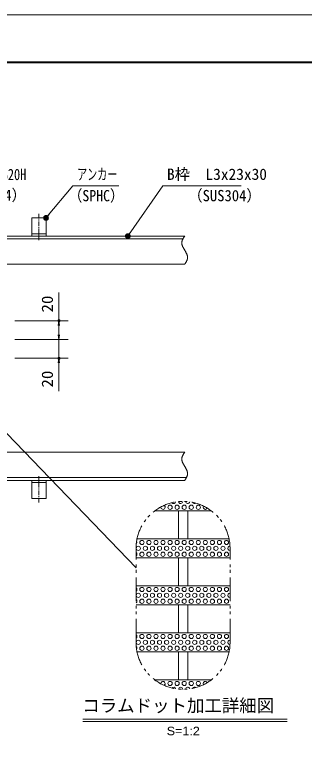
# Model space of a CAD drawing. Units: millimetres, scale not verified. Extents: x -1050 to 1050, y -742 to 742.
# Drawn here: x 1 to 309, y -39 to 742 of the extents above; entities that cross this region are included whole.
import ezdxf
from ezdxf.enums import TextEntityAlignment as Align

# ---------------------------------------------------------------- set-up
doc = ezdxf.new("R2010")
doc.units = ezdxf.units.MM
doc.header["$LTSCALE"] = 5
doc.header["$PDMODE"] = 32
doc.header["$PDSIZE"] = 2.5
doc.linetypes.add('CHAIN1', pattern=[8, 5, -1, 1, -1])
doc.linetypes.add('DOUBLE_CHAIN1', pattern=[8.8, 5, -1, 0.6, -0.6, 0.6, -1])
for name, color, linetype, lineweight in [('0-0_7-図\u3000枠', 4, 'Continuous', 9), ('0-1_寸法注釈', 2, 'Continuous', 9), ('0-2_0', 2, 'Continuous', 9), ('0-3_DEFPOINTS', 134, 'Continuous', 9), ('0-4_アンカー', 7, 'Continuous', 9), ('0-5_枠', 7, 'Continuous', 9), ('0-7_想像線', 134, 'DOUBLE_CHAIN1', 9), ('0-8_蓋', 5, 'Continuous', 9), ('0-A_ハッチング', 4, 'Continuous', 9)]:
    doc.layers.add(name, color=color, linetype=linetype, lineweight=lineweight)
doc.styles.add('HG丸ｺﾞｼｯｸM-PRO', font='')
doc.styles.add('ＭＳ ゴシック', font='')
doc.styles.get('HG丸ｺﾞｼｯｸM-PRO').set_extended_font_data('HG丸ｺﾞｼｯｸM-PRO')
doc.styles.get('ＭＳ ゴシック').set_extended_font_data('MS Gothic')

# ---------------------------------------------------------------- blocks, each defined once
blk = doc.blocks.new('A$C5D7C781A')
at = {"layer": '0-4_アンカー'}
for p, q in [((0, 118.78), (0, 22.26)), ((0, 118.78), (75, 118.78)), ((75, 118.78), (75, 22.26)), ((75, 33.76), (0, 33.76)), ((0, 22.26), (75, 22.26))]:
    blk.add_line(p, q, dxfattribs=at)
at = {"layer": '0-4_アンカー', "color": 6, "linetype": 'CHAIN1'}
blk.add_line((37.5, 140.11), (37.5, 0), dxfattribs=at)
blk = doc.blocks.new('_OPEN')
at = {"layer": '0-2_0'}
blk.add_line((0, 0), (-5, 0), dxfattribs=at)
blk.add_lwpolyline([(-5, 0.833), (0, 0), (-5, -0.833)], dxfattribs=at)
blk = doc.blocks.new('_Dot')
at = {"layer": '0-2_0'}
for p, q in [((-2.5, 0), (-5, 0)), ((2.445, 0.5), (-2.445, 0.5)), ((1.997, 1.5), (-1.997, 1.5)), ((2.289, -0.995), (-2.289, -0.995)), ((1.499, -1.995), (-1.499, -1.995))]:
    blk.add_line(p, q, dxfattribs=at)
for points in [[(2.5, 0), (2.48, 0.313), (2.421, 0.622), (2.324, 0.92), (2.191, 1.204), (2.023, 1.469), (1.822, 1.711), (1.594, 1.926), (1.34, 2.111), (1.064, 2.262), (0.773, 2.378), (0.468, 2.456), (0.157, 2.495), (-0.157, 2.495), (-0.468, 2.456), (-0.773, 2.378), (-1.064, 2.262), (-1.34, 2.111), (-1.594, 1.926), (-1.822, 1.711), (-2.023, 1.469), (-2.191, 1.204), (-2.324, 0.92), (-2.421, 0.622), (-2.48, 0.313), (-2.5, 0), (0, 0)], [(-2.5, 0), (-2.48, -0.313), (-2.421, -0.622), (-2.324, -0.92), (-2.191, -1.204), (-2.023, -1.469), (-1.822, -1.711), (-1.594, -1.926), (-1.34, -2.111), (-1.064, -2.262), (-0.773, -2.378), (-0.468, -2.456), (-0.157, -2.495), (0.157, -2.495), (0.468, -2.456), (0.773, -2.378), (1.064, -2.262), (1.34, -2.111), (1.594, -1.926), (1.822, -1.711), (2.023, -1.469), (2.191, -1.204), (2.324, -0.92), (2.421, -0.622), (2.48, -0.313), (2.5, 0), (0, 0)]]:
    blk.add_lwpolyline(points, close=True, dxfattribs=at)

msp = doc.modelspace()

# ---------------------------------------------------------------- linework, layer by layer
at = {"layer": '0-0_7-図\u3000枠'}
msp.add_line((-973.75, 691.25), (998.75, 691.25), dxfattribs=at)
msp.add_lwpolyline([(-975, 692.5), (1000, 692.5), (1000, -692.5)], dxfattribs=at)
at = {"layer": '0-1_寸法注釈'}
for p, q in [((47.933, 416.961), (47.933, 446.808)), ((1.127, 416.961), (57.933, 416.961)), ((47.933, 401.961), (47.933, 411.961)), ((47.933, 401.961), (47.933, 406.961)), ((1.127, 396.961), (57.933, 396.961)), ((1.127, 396.961), (57.933, 396.961)), ((47.933, 396.961), (47.933, 376.961)), ((1.127, 376.961), (57.933, 376.961)), ((47.933, 371.961), (47.933, 342.115)), ((130.01, 153.988), (-31.889, 322.272)), ((73.534, -7.02), (290.681, -7.02)), ((73.534, -9.52), (290.681, -9.52))]:
    msp.add_line(p, q, dxfattribs=at)
for points in [[(111.676, 560.454), (62.623, 560.454), (34.9, 527.024)], [(241.995, 560.454), (158.645, 560.454), (121.862, 507.774)]]:
    msp.add_lwpolyline(points, dxfattribs=at)
at = {"layer": '0-3_DEFPOINTS'}
msp.add_lwpolyline([(-1050, -742.5), (-1050, 742.5), (1050, 742.5), (1050, -742.5)], close=True, dxfattribs=at)
for p in [(47.933, 416.961), (47.933, 376.961)]:
    msp.add_point(p, dxfattribs=at)
at = {"layer": '0-5_枠'}
for p, q in [((-523.252, 506.961), (181.748, 506.961)), ((-520.252, 503.961), (179.911, 503.961)), ((-18.252, 476.961), (181.748, 476.961)), ((-18.252, 276.961), (181.748, 276.961)), ((-523.252, 246.961), (181.748, 246.961)), ((-520.252, 249.961), (183.584, 249.961))]:
    msp.add_line(p, q, dxfattribs=at)
at = {"layer": '0-7_想像線'}
for p, q in [((130.01, 74.709), (130.01, 174.709)), ((230.01, 74.709), (230.01, 174.709))]:
    msp.add_line(p, q, dxfattribs=at)
for points in [[(181.748, 506.961), (181.557, 506.668), (181.366, 506.374), (181.177, 506.081), (180.99, 505.787), (180.806, 505.494), (180.624, 505.2), (180.447, 504.906), (180.274, 504.612), (180.107, 504.318), (179.945, 504.023), (179.789, 503.729), (179.641, 503.434), (179.501, 503.139), (179.369, 502.843), (179.246, 502.547), (179.133, 502.251), (179.03, 501.955), (178.938, 501.658), (178.858, 501.361), (178.791, 501.063), (178.736, 500.765), (178.695, 500.466), (178.668, 500.167), (178.656, 499.868), (178.658, 499.568), (178.674, 499.267), (178.703, 498.966), (178.745, 498.665), (178.799, 498.363), (178.864, 498.06), (178.94, 497.758), (179.027, 497.455), (179.124, 497.152), (179.23, 496.848), (179.345, 496.544), (179.468, 496.24), (179.598, 495.935), (179.736, 495.63), (179.881, 495.325)], [(179.881, 495.325), (180.031, 495.02), (180.187, 494.715), (180.348, 494.409), (180.514, 494.104), (180.683, 493.798), (180.855, 493.492), (181.03, 493.186), (181.208, 492.88), (181.387, 492.574), (181.567, 492.267), (181.748, 491.961)], [(183.615, 488.597), (183.465, 488.902), (183.308, 489.208), (183.148, 489.513), (182.982, 489.819), (182.813, 490.125), (182.641, 490.431), (182.465, 490.737), (182.288, 491.043), (182.109, 491.349), (181.929, 491.655), (181.748, 491.961)], [(181.748, 476.961), (181.939, 477.255), (182.129, 477.548), (182.318, 477.842), (182.505, 478.135), (182.69, 478.429), (182.871, 478.723), (183.049, 479.016), (183.222, 479.311), (183.389, 479.605), (183.551, 479.899), (183.706, 480.194), (183.854, 480.489), (183.995, 480.784), (184.127, 481.079), (184.25, 481.375), (184.363, 481.671), (184.466, 481.968), (184.557, 482.265), (184.637, 482.562), (184.705, 482.86), (184.76, 483.158), (184.801, 483.456), (184.828, 483.755), (184.84, 484.055), (184.838, 484.355), (184.822, 484.655), (184.793, 484.956), (184.751, 485.258), (184.697, 485.56), (184.632, 485.862), (184.555, 486.165), (184.469, 486.468), (184.372, 486.771), (184.266, 487.075), (184.151, 487.379), (184.028, 487.683), (183.897, 487.987), (183.759, 488.292), (183.615, 488.597)], [(181.748, 276.961), (181.557, 276.668), (181.366, 276.374), (181.177, 276.081), (180.99, 275.787), (180.806, 275.494), (180.624, 275.2), (180.447, 274.906), (180.274, 274.612), (180.107, 274.318), (179.945, 274.023), (179.789, 273.729), (179.641, 273.434), (179.501, 273.139), (179.369, 272.843), (179.246, 272.547), (179.133, 272.251), (179.03, 271.955), (178.938, 271.658), (178.858, 271.361), (178.791, 271.063), (178.736, 270.765), (178.695, 270.466), (178.668, 270.167), (178.656, 269.868), (178.658, 269.568), (178.674, 269.267), (178.703, 268.966), (178.745, 268.665), (178.799, 268.363), (178.864, 268.06), (178.94, 267.758), (179.027, 267.455), (179.124, 267.152), (179.23, 266.848), (179.345, 266.544), (179.468, 266.24), (179.598, 265.935), (179.736, 265.63), (179.881, 265.325)], [(179.881, 265.325), (180.031, 265.02), (180.187, 264.715), (180.348, 264.409), (180.514, 264.104), (180.683, 263.798), (180.855, 263.492), (181.03, 263.186), (181.208, 262.88), (181.387, 262.574), (181.567, 262.267), (181.748, 261.961)], [(183.615, 258.597), (183.465, 258.902), (183.308, 259.208), (183.148, 259.513), (182.982, 259.819), (182.813, 260.125), (182.641, 260.431), (182.465, 260.737), (182.288, 261.043), (182.109, 261.349), (181.929, 261.655), (181.748, 261.961)], [(181.748, 246.961), (181.939, 247.255), (182.129, 247.548), (182.318, 247.842), (182.505, 248.135), (182.69, 248.429), (182.871, 248.723), (183.049, 249.016), (183.222, 249.311), (183.389, 249.605), (183.551, 249.899), (183.706, 250.194), (183.854, 250.489), (183.995, 250.784), (184.127, 251.079), (184.25, 251.375), (184.363, 251.671), (184.466, 251.968), (184.557, 252.265), (184.637, 252.562), (184.705, 252.86), (184.76, 253.158), (184.801, 253.456), (184.828, 253.755), (184.84, 254.055), (184.838, 254.355), (184.822, 254.655), (184.793, 254.956), (184.751, 255.258), (184.697, 255.56), (184.632, 255.862), (184.555, 256.165), (184.469, 256.468), (184.372, 256.771), (184.266, 257.075), (184.151, 257.379), (184.028, 257.683), (183.897, 257.987), (183.759, 258.292), (183.615, 258.597)]]:
    msp.add_lwpolyline(points, dxfattribs=at)
for centre, start, end in [((180.01, 174.709), 0, 180), ((180.01, 74.709), 180, 0)]:
    msp.add_arc(centre, 50, start, end, dxfattribs=at)
at = {"layer": '0-8_蓋'}
for p, q in [((210.01, 214.709), (150.01, 214.709)), ((175.01, 214.709), (175.01, 184.709)), ((185.01, 214.709), (185.01, 184.709)), ((229, 184.709), (131.021, 184.709)), ((230.01, 164.709), (130.01, 164.709)), ((175.01, 164.709), (175.01, 134.709)), ((185.01, 164.709), (185.01, 134.709)), ((230.01, 134.709), (130.01, 134.709)), ((230.01, 114.709), (130.01, 114.709)), ((175.01, 114.709), (175.01, 84.709)), ((185.01, 114.709), (185.01, 84.709)), ((230.01, 84.709), (130.01, 84.709)), ((229, 64.709), (131.021, 64.709)), ((175.01, 64.709), (175.01, 34.709)), ((185.01, 64.709), (185.01, 34.709)), ((210.01, 34.709), (150.01, 34.709))]:
    msp.add_line(p, q, dxfattribs=at)
at = {"layer": '0-A_ハッチング'}
for centre in [(166.228, 218.459), (173.728, 218.459), (181.228, 218.459), (188.728, 218.459), (196.228, 218.459), (136.228, 180.959), (143.728, 180.959), (151.228, 180.959), (158.728, 180.959), (166.228, 180.959), (173.728, 180.959), (181.228, 180.959), (188.728, 180.959), (196.228, 180.959), (203.728, 180.959), (211.228, 180.959), (218.728, 180.959), (226.228, 180.959), (132.478, 174.709), (139.978, 174.709), (147.478, 174.709), (154.978, 174.709), (162.478, 174.709), (169.978, 174.709), (177.478, 174.709), (184.978, 174.709), (192.478, 174.709), (199.978, 174.709), (207.478, 174.709), (214.978, 174.709), (222.478, 174.709), (136.228, 168.459), (143.728, 168.459), (151.228, 168.459), (158.728, 168.459), (166.228, 168.459), (173.728, 168.459), (181.228, 168.459), (188.728, 168.459), (196.228, 168.459), (203.728, 168.459), (211.228, 168.459), (218.728, 168.459), (226.228, 168.459), (136.228, 130.959), (143.728, 130.959), (151.228, 130.959), (158.728, 130.959), (166.228, 130.959), (173.728, 130.959), (181.228, 130.959), (188.728, 130.959), (196.228, 130.959), (203.728, 130.959), (211.228, 130.959), (218.728, 130.959), (226.228, 130.959), (132.478, 124.709), (139.978, 124.709), (147.478, 124.709), (154.978, 124.709), (162.478, 124.709), (169.978, 124.709), (177.478, 124.709), (184.978, 124.709), (192.478, 124.709), (199.978, 124.709), (207.478, 124.709), (214.978, 124.709), (222.478, 124.709), (136.228, 118.459), (143.728, 118.459), (151.228, 118.459), (158.728, 118.459), (166.228, 118.459), (173.728, 118.459), (181.228, 118.459), (188.728, 118.459), (196.228, 118.459), (203.728, 118.459), (211.228, 118.459), (218.728, 118.459), (226.228, 118.459), (136.228, 80.959), (143.728, 80.959), (151.228, 80.959), (158.728, 80.959), (166.228, 80.959), (173.728, 80.959), (181.228, 80.959), (188.728, 80.959), (196.228, 80.959), (203.728, 80.959), (211.228, 80.959), (218.728, 80.959), (226.228, 80.959), (132.478, 74.709), (136.228, 68.459), (139.978, 74.709), (143.728, 68.459), (147.478, 74.709), (151.228, 68.459), (154.978, 74.709), (158.728, 68.459), (162.478, 74.709), (166.228, 68.459), (169.978, 74.709), (173.728, 68.459), (177.478, 74.709), (181.228, 68.459), (184.978, 74.709), (188.728, 68.459), (192.478, 74.709), (196.228, 68.459), (199.978, 74.709), (203.728, 68.459), (207.478, 74.709), (211.228, 68.459), (214.978, 74.709), (218.728, 68.459), (222.478, 74.709), (226.228, 68.459), (166.228, 30.959), (173.728, 30.959), (181.228, 30.959), (188.728, 30.959), (196.228, 30.959)]:
    msp.add_circle(centre, 2.25, dxfattribs=at)
for centre, start, end in [((158.728, 218.459), 170.18975, 61.69278), ((169.978, 224.709), 218.77728, 343.91488), ((177.478, 224.709), 185.82019, 359.97963), ((184.978, 224.709), 181.88351, 346.76977), ((192.478, 224.709), 209.79673, 302.20157), ((203.728, 218.459), 146.83232, 336.24281), ((128.728, 180.959), 304.75989, 34.57583), ((229.978, 174.709), 89.16442, 270.83558), ((128.728, 168.459), 304.75989, 55.24011), ((128.728, 130.959), 304.75989, 55.24011), ((229.978, 124.709), 89.16442, 270.83558), ((128.728, 118.459), 304.75989, 55.24011), ((128.728, 80.959), 304.75989, 55.24011), ((229.978, 74.709), 89.16442, 270.83558), ((128.728, 68.459), 325.42417, 48.47293), ((158.728, 30.959), 298.30722, 189.81025), ((203.728, 30.959), 23.75719, 213.16768), ((169.978, 24.709), 16.08512, 141.22272), ((177.478, 24.709), 0.02037, 174.17981), ((184.978, 24.709), 13.23023, 178.11649), ((192.478, 24.709), 57.79843, 150.20327)]:
    msp.add_arc(centre, 2.25, start, end, dxfattribs=at)

# ---------------------------------------------------------------- block references
at = {"layer": '0-1_寸法注釈'}
for name, p, rotation in [('_Dot', (34.248, 526.265), 229.33113), ('_Dot', (121.279, 506.961), 234.35189), ('_OPEN', (47.933, 416.961), 90), ('_OPEN', (47.933, 396.961), 270), ('_OPEN', (47.933, 396.961), 270), ('_OPEN', (47.933, 376.961), 90)]:
    msp.add_blockref(name, p, dxfattribs=dict(at, rotation=rotation))
at = {"layer": '0-4_アンカー', "xscale": 0.2, "yscale": 0.2}
msp.add_blockref('A$C5D7C781A', (19.248, 502.51), dxfattribs=at)
at = {"layer": '0-4_アンカー', "xscale": -0.2, "yscale": 0.2, "rotation": 180}
msp.add_blockref('A$C5D7C781A', (19.248, 251.413), dxfattribs=at)

# ---------------------------------------------------------------- texts
at = {"layer": '0-1_寸法注釈', "color": 7}
for s, height, style, width, p in [('エンドバー\u3000TB20H', 12.03, 'ＭＳ ゴシック', 0.8, (-98.165, 562.922)), ('アンカー', 12.02, 'ＭＳ ゴシック', 0.65, (67.4, 563.141)), ('（SUS304）', 12.02, 'ＭＳ ゴシック', 0.95, (-64.573, 540.87)), ('（SPHC）', 12.02, 'ＭＳ ゴシック', 0.9, (58.127, 540.351)), ('（SUS304）', 12.02, 'ＭＳ ゴシック', 0.95, (185.216, 540.405)), ('S=1:2', 9.054, 'HG丸ｺﾞｼｯｸM-PRO', 1.1, (162.658, -26.816))]:
    msp.add_text(s, height=height, dxfattribs=dict(at, style=style, width=width)).set_placement(p, align=Align.BOTTOM_LEFT)
for s, height, style, p in [('B枠\u3000L3x23x30', 12.02, 'ＭＳ ゴシック', (162.898, 563.141)), ('コラムドット加工詳細図', 13.6, 'HG丸ｺﾞｼｯｸM-PRO', (72.862, -3.448))]:
    msp.add_text(s, height=height, dxfattribs=dict(at, style=style)).set_placement(p, align=Align.BOTTOM_LEFT)
at = {"layer": '0-1_寸法注釈', "color": 7, "style": 'ＭＳ ゴシック', "width": 1.1}
for p in [(45.246, 425.651), (45.246, 345.805)]:
    msp.add_text('20', height=12.02, rotation=90, dxfattribs=at).set_placement(p, align=Align.BOTTOM_LEFT)

doc.saveas('drawing.dxf')
